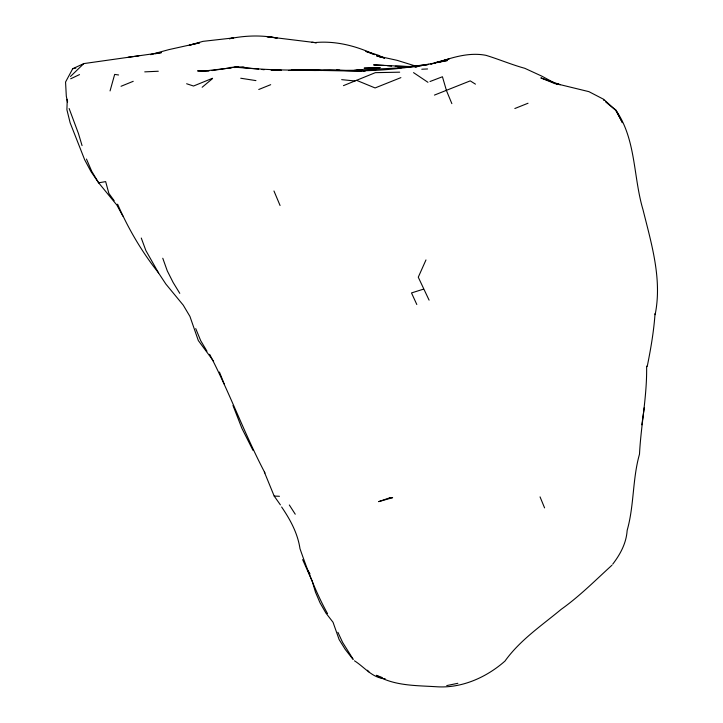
<?xml version="1.0" encoding="UTF-8"?>
<svg xmlns="http://www.w3.org/2000/svg" width="723" height="723" viewBox="0 0 723 723"><rect width="100%" height="100%" fill="white"/><g stroke="black" fill="none" stroke-linecap="round" stroke-linejoin="round"><path stroke-width="1.08" d="M646.606 366.154C647.193 395.535 641.003 424.735 639.494 454.161C632.417 479.06 634.234 505.151 627.248 530.049L627.121 530.772C626.226 543.362 620.244 554.378 612.715 564.184M655.056 313.502C653.818 331.468 650.754 349.037 647.184 366.633M644.274 407.682L641.834 424.826M655.128 314.668C662.34 279.25 651.468 243.859 643.009 209.715C633.086 176.52 636.24 138.536 615.246 109.345L622.458 122.693L616.123 110.556L603.633 99.286L588.911 91.649L555.915 83.615L560.208 84.708L540.849 77.903L555.047 83.705M110.059 90.917L114.668 74.406L118.581 74.975M425.974 259.928L418.274 277.198L429.091 300.153M154.993 53.827L161.455 52.598L83.823 63.588L72.725 68.703L65.558 82.033L66.308 96.186L67.519 102.332M611.938 565.232C595.381 580.289 579.566 596.276 561.274 609.272L561.147 609.372C541.491 625.702 520.036 640.045 504.907 661.165L504.518 661.482C486.145 677.505 461.925 688.251 437.225 686.796C416.674 685.431 394.668 686.181 376.34 675.309L382.196 677.541M70.483 76.457L83.823 63.588M202.16 87.257L212.562 78.563M70.691 78.78L79.512 74.596M212.535 78.265L193.538 86.019L186.633 83.751M343.452 85.648L375.336 72.662L399.683 72.173M121.039 86.281L133.231 81.31M258.753 89.498L270.682 84.681M400.885 77.632L375.092 87.944L356.611 80.352M514.839 108.522L528.034 103.235M430.004 81.518L442.44 76.755L446.507 90.709L451.857 103.642M434.442 95.093L470.23 80.868L475.454 84.148M423.452 289.164L411.504 292.932L416.81 304.51M150.628 54.577L169.019 49.589L199.62 42.802L189.29 45.224L202.964 41.356L233.683 37.885L229.471 38.717M415.96 66.841L418.129 66.362L414.866 66.914M430.98 63.949L435.391 62.991M430.709 63.995L432.634 63.579M446.751 685.585L457.831 683.307M229.498 38.708C245.106 35.508 261.446 34.966 277.135 38.039L266.868 36.665L316.484 42.765L311.92 42.232M423.515 65.395L428.712 64.401L423.561 65.287L425.621 64.98M150.673 54.65L152.833 54.243M72.725 68.703L75.825 68.143M414.894 66.95L421.446 65.793M212.11 70.565L234.731 67.176L244.247 67.248L229.516 67.528L238.825 67.131L234.46 67.555M67.6 101.356L67.266 99.322L66.896 109.688L70.14 122.811L84.681 159.792L90.999 171.595L98.644 182.811L105.657 181.609L108.848 193.357L114.18 200.732M138.915 55.843L128.215 57.225M403.985 67.537L407.221 67.131M409.381 66.868L413.701 66.335L403.904 66.896L413.899 66.652M397.261 68.278L401.03 67.881M425.612 64.754L396.918 68.034L353.583 70.303L322.711 70.493M307.13 70.239L291.459 70.312L316.584 70.502M231.188 67.881L204.41 70.999L197.596 70.899L208.911 71.125M356.114 70.456L362.738 70.041M353.99 70.483L359.394 70.176L354.333 70.483M288.423 70.502L292.878 70.267M296.222 70.095L318.554 70.502M144.745 71.866L158.292 71.243M421.78 69.227L427.564 68.956M369.435 69.788L376.059 69.688M291.459 70.312L329.941 69.76L344.437 70.483C379.132 71.966 413.637 67.591 447.528 60.479L434.351 62.856L449.019 59.042L437.532 62.44C453.014 57.244 469.57 52.083 486.019 55.346C499.06 59.322 511.613 64.681 524.799 68.305L541.852 76.159L557.108 84.419M323.787 70.483L361.979 71.243M363.063 71.206L365.214 71.152M305.35 70.14L301.834 70.203L315.969 70.239M271.143 70.33L281.247 70.248L272.3 70.068L280.822 70.465M413.881 66.507L395.237 66.389L408.504 66.579L373.61 64.889L384.184 65.45M306.859 70.312L315.3 70.502M314.866 42.576C335.517 40.596 356.276 45.92 374.885 54.731M241.934 67.366C263.732 70.014 285.585 70.086 307.492 70.194M234.731 67.176L258.572 69.056M336.538 70.059L339.72 70.14M264.356 472.074L274.18 496.059L279.44 496.285M321.934 70.511L315.553 70.158L320.922 70.493M341.672 79.647L355.056 80.985M391.568 66.118L387.311 65.666M261.907 69.462L264.13 69.733M385.124 678.653C372.526 678.291 364.383 666.977 354.451 660.786M240.732 78.238L255.933 80.605M415.056 65.892L397.144 60.343L376.511 55.788L381.735 57.497M384.148 58.111L377.162 55.662L381.274 57.289M372.779 54.044L365.865 51.378L378.039 55.102L384.591 58.165M413.529 72.625L427.953 82.314M605.675 101.943L616.123 110.556M367.447 670.239L368.92 671.902M98.726 182.91L116.168 204.248M352.734 658.978L345.296 649.489L339.141 639.593L333.041 622.277L325.919 613.068L320.036 602.837L315.472 592.155L312.173 581.039L302.63 559.593M274.18 496.059L280.407 504.88M158.59 272.942C141.907 251.956 128.323 228.829 117.614 204.202M353.285 659.43L342.639 642.449L337.894 632.282M213.619 361.274L198.319 340.551L189.932 316.403L183.253 305.16L165.874 284.067L158.68 273.167L145.892 250.583L141.274 238.039M289.327 504.988L295.246 514.207M179.783 293.357L173.131 282.467L167.275 270.863L162.774 258.247M307.754 570.221L310.031 573.945M281.618 506.986C290.203 519.566 297.496 532.878 299.909 548.142L299.946 548.585C307.709 570.781 316.096 593.014 327.537 613.619M98.635 182.811L91.74 171.324L86.462 159.06M206.959 351.188L200.66 340.587L195.743 328.594M209.652 354.333C229.851 393.05 244.609 434.342 264.989 472.996M116.584 204.546L122.901 216.159M252.996 450.357L241.907 428.368L232.969 405.458M273.963 190.98L280.063 205.495M540.045 496.882L544.582 507.889M219.44 372.056L224.175 383.904M603.56 99.575L603.94 100.506M69.128 108.513L78.455 133.547L82.051 145.603M389.724 497.804L378.689 501.635L392.625 497.677L389.724 497.804M380.027 67.691L364.238 68.179L380.027 67.691"/></g></svg>
